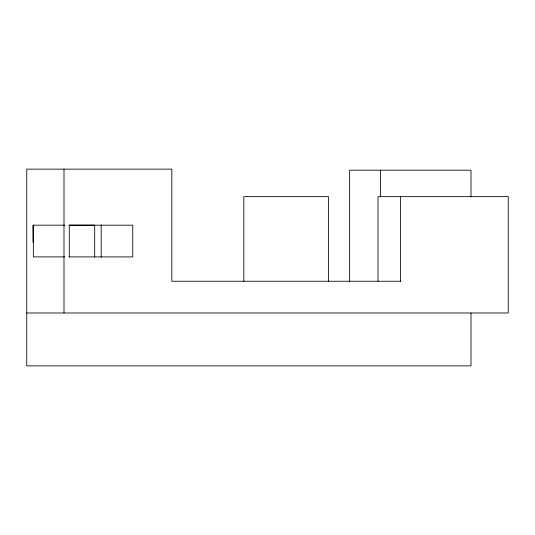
<?xml version="1.0" encoding="UTF-8"?>
<svg xmlns="http://www.w3.org/2000/svg" width="535" height="535" viewBox="0 0 535 535"><rect width="100%" height="100%" fill="white"/><g stroke="black" fill="none" stroke-linecap="round" stroke-linejoin="round"><path stroke-width="0.8" d="M33.344 242.114L33.223 225.168M64.849 225.168L33.096 225.168L33.096 242.114M68.868 225.168L94.695 225.168L94.695 256.9M64.849 256.9L33.344 256.9L33.344 225.168M68.995 256.9L132.754 256.92L132.754 225.188L69.289 225.188L69.289 256.92M400.802 281.249L171.822 281.249L171.822 169.134L26.75 169.134L26.75 365.866L471.001 365.866L471.001 312.982M26.75 312.982L508.25 312.982L508.25 196.633L378.018 196.633L378.018 281.249M471.001 196.907L471.001 170.19L349.636 170.19L349.636 282.085M400.427 196.633L400.427 281.249M380.405 170.19L380.405 196.907M328.436 281.249L328.436 196.633L243.813 196.633L243.813 281.249M101.195 224.84L101.195 257.268M63.999 169.134L63.999 312.982"/></g></svg>
